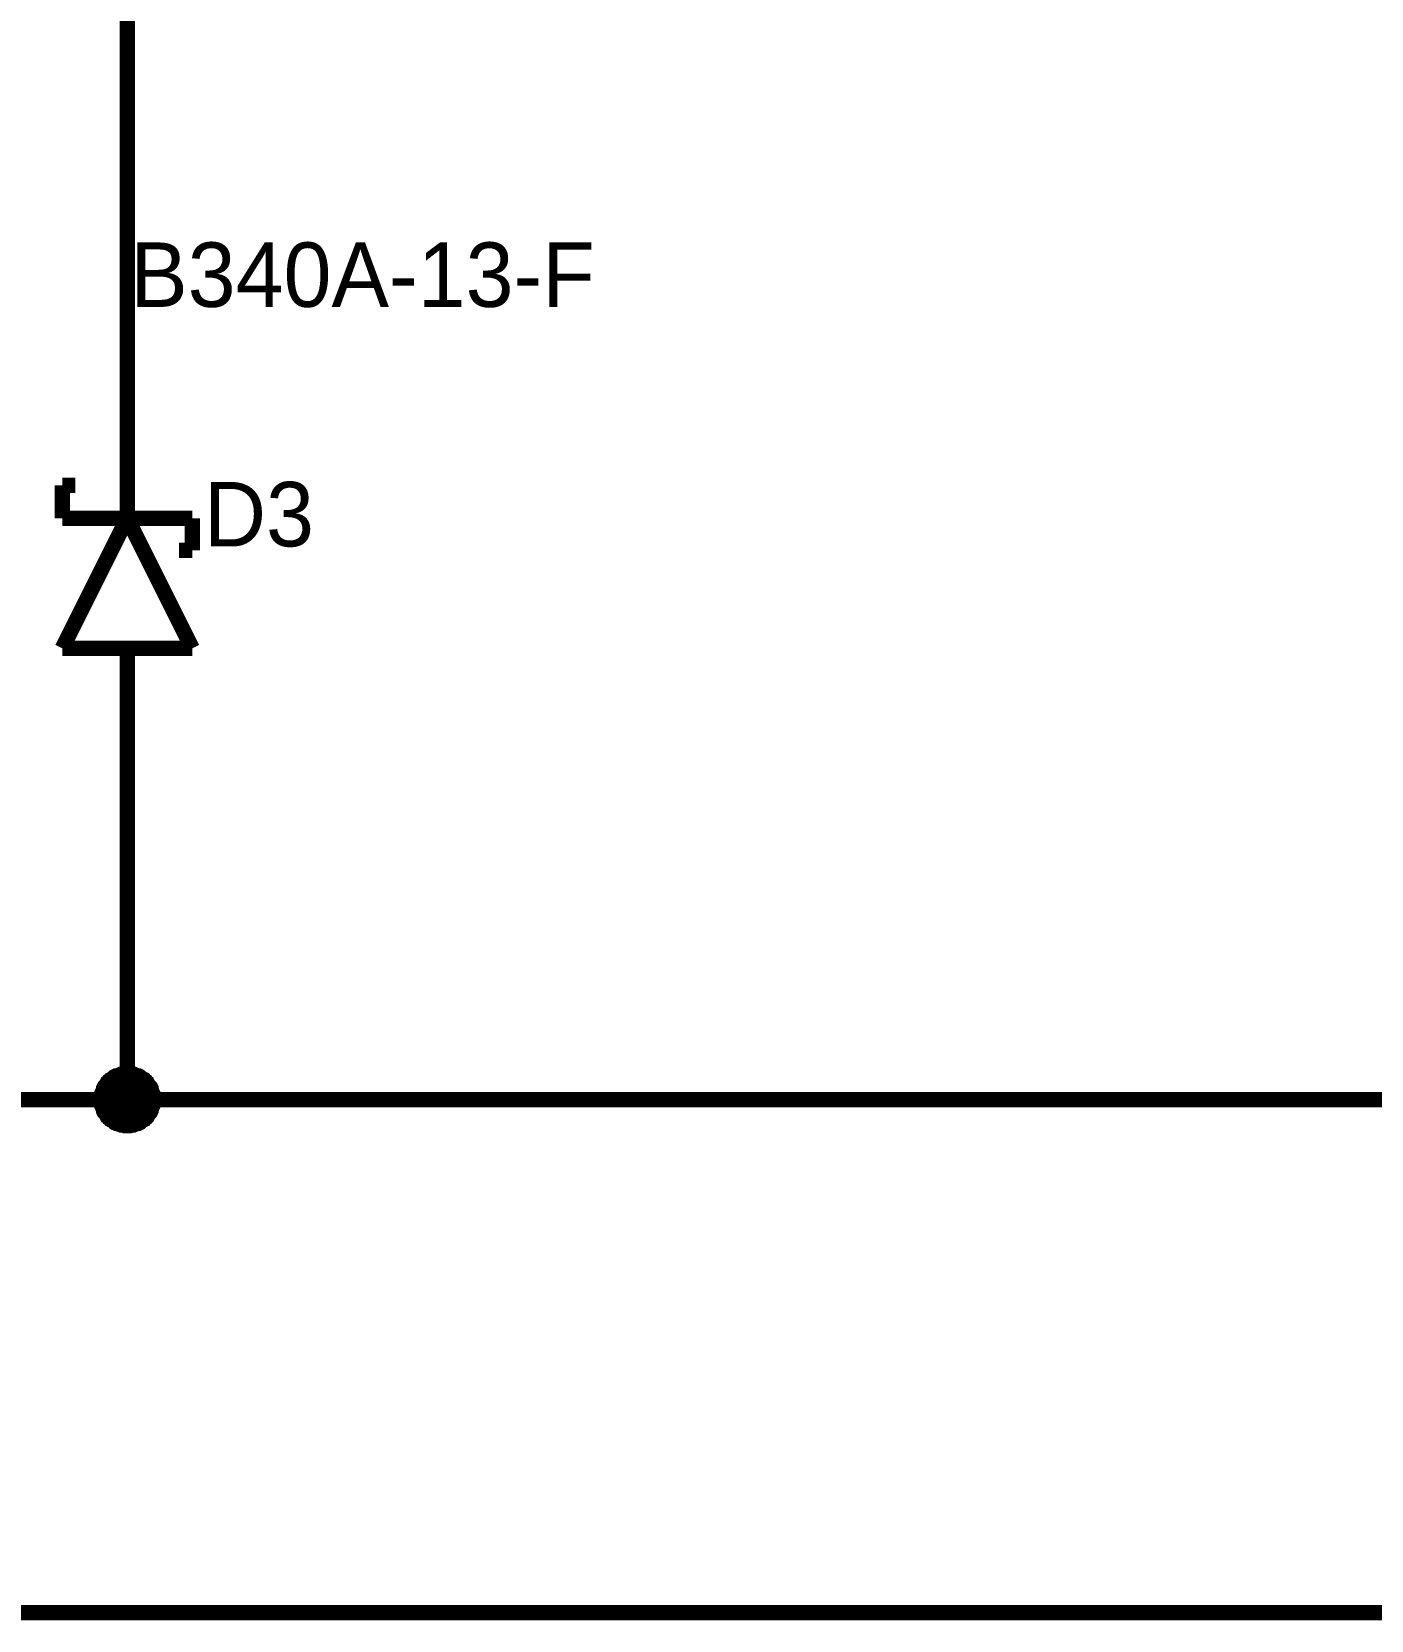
# Model space of a CAD drawing. Header units: millimetres. Extents: x 0 to 394, y 0 to 282.
# Drawn here: x 323.14 to 349.28, y 219.84 to 250.83 of the extents above; entities that cross this region are included whole.
import ezdxf

# ---------------------------------------------------------------- set-up
doc = ezdxf.new("R2010")
doc.units = ezdxf.units.MM
doc.layers.add('Sheet', color=255, linetype='Continuous')

msp = doc.modelspace()

# ---------------------------------------------------------------- linework, layer by layer
at = {"layer": 'Sheet'}
for points, const_width in [([(325.002, 245.159), (325.002, 260.152)], 0.3), ([(275.015, 249.999), (265.02, 249.999), (265.02, 219.99), (379.999, 219.99), (379.999, 244.99), (375.012, 244.99), (375.012, 240.139)], 0.3), ([(325.002, 242.609), (325.002, 245.159)], 0.3), ([(325.002, 242.609), (325.002, 241.34)], 0.3), ([(323.733, 241.981), (323.733, 241.34)], 0.3), ([(323.733, 241.981), (323.992, 241.981)], 0.3), ([(325.002, 241.34), (323.733, 238.802)], 0.3), ([(323.733, 241.34), (325.002, 241.34)], 0.3), ([(326.271, 238.802), (325.002, 241.34)], 0.3), ([(325.002, 241.34), (326.271, 241.34)], 0.3), ([(326.271, 241.34), (326.271, 240.711)], 0.3), ([(326.013, 240.711), (326.271, 240.711)], 0.3), ([(323.733, 238.802), (325.002, 238.802)], 0.3), ([(325.002, 238.802), (326.271, 238.802)], 0.3), ([(325.002, 237.533), (325.002, 238.802)], 0.3), ([(325.002, 237.533), (325.002, 234.995)], 0.3), ([(325.002, 229.997), (325.002, 234.995)], 0.3), ([(324.497, 229.997), (324.497, 230.02), (324.497, 230.053), (324.508, 230.076), (324.508, 230.098), (324.508, 230.121), (324.519, 230.143), (324.531, 230.177), (324.542, 230.199), (324.542, 230.222), (324.553, 230.244), (324.564, 230.255), (324.587, 230.278), (324.598, 230.3), (324.609, 230.323), (324.632, 230.334), (324.643, 230.357), (324.665, 230.368), (324.677, 230.39), (324.699, 230.401), (324.722, 230.413), (324.744, 230.435), (324.755, 230.446), (324.778, 230.458), (324.8, 230.458), (324.823, 230.469), (324.856, 230.48), (324.879, 230.491), (324.901, 230.491), (324.924, 230.491), (324.946, 230.503), (324.98, 230.503), (325.002, 230.503)], 0.3), ([(324.497, 229.997), (324.497, 230.02), (324.497, 230.053), (324.508, 230.076), (324.508, 230.098), (324.508, 230.121), (324.519, 230.143), (324.531, 230.177), (324.542, 230.199), (324.542, 230.222), (324.553, 230.244), (324.564, 230.255), (324.587, 230.278), (324.598, 230.3), (324.609, 230.323), (324.632, 230.334), (324.643, 230.357), (324.665, 230.368), (324.677, 230.39), (324.699, 230.401), (324.722, 230.413), (324.744, 230.435), (324.755, 230.446), (324.778, 230.458), (324.8, 230.458), (324.823, 230.469), (324.856, 230.48), (324.879, 230.491), (324.901, 230.491), (324.924, 230.491), (324.946, 230.503), (324.98, 230.503), (325.002, 230.503)], 0.3), ([(324.497, 229.997), (324.497, 230.02), (324.497, 230.053), (324.508, 230.076), (324.508, 230.098), (324.508, 230.121), (324.519, 230.143), (324.531, 230.177), (324.542, 230.199), (324.542, 230.222), (324.553, 230.244), (324.564, 230.255), (324.587, 230.278), (324.598, 230.3), (324.609, 230.323), (324.632, 230.334), (324.643, 230.357), (324.665, 230.368), (324.677, 230.39), (324.699, 230.401), (324.722, 230.413), (324.744, 230.435), (324.755, 230.446), (324.778, 230.458), (324.8, 230.458), (324.823, 230.469), (324.856, 230.48), (324.879, 230.491), (324.901, 230.491), (324.924, 230.491), (324.946, 230.503), (324.98, 230.503), (325.002, 230.503)], 0.3), ([(324.497, 229.997), (324.497, 230.02), (324.497, 230.053), (324.508, 230.076), (324.508, 230.098), (324.508, 230.121), (324.519, 230.143), (324.531, 230.177), (324.542, 230.199), (324.542, 230.222), (324.553, 230.244), (324.564, 230.255), (324.587, 230.278), (324.598, 230.3), (324.609, 230.323), (324.632, 230.334), (324.643, 230.357), (324.665, 230.368), (324.677, 230.39), (324.699, 230.401), (324.722, 230.413), (324.744, 230.435), (324.755, 230.446), (324.778, 230.458), (324.8, 230.458), (324.823, 230.469), (324.856, 230.48), (324.879, 230.491), (324.901, 230.491), (324.924, 230.491), (324.946, 230.503), (324.98, 230.503), (325.002, 230.503)], 0.3), ([(325.002, 230.503), (325.002, 230.503)], 0.3), ([(325.002, 230.503), (325.025, 230.503), (325.059, 230.503), (325.081, 230.491), (325.103, 230.491), (325.126, 230.491), (325.148, 230.48), (325.182, 230.469), (325.205, 230.458), (325.227, 230.458), (325.249, 230.446), (325.261, 230.435), (325.283, 230.413), (325.306, 230.401), (325.328, 230.39), (325.339, 230.368), (325.362, 230.357), (325.373, 230.334), (325.395, 230.323), (325.407, 230.3), (325.418, 230.278), (325.44, 230.255), (325.452, 230.244), (325.463, 230.222), (325.463, 230.199), (325.474, 230.177), (325.485, 230.143), (325.497, 230.121), (325.497, 230.098), (325.497, 230.076), (325.508, 230.053), (325.508, 230.02), (325.508, 229.997)], 0.3), ([(325.002, 230.503), (325.002, 230.503)], 0.3), ([(325.002, 230.503), (325.025, 230.503), (325.059, 230.503), (325.081, 230.491), (325.103, 230.491), (325.126, 230.491), (325.148, 230.48), (325.182, 230.469), (325.205, 230.458), (325.227, 230.458), (325.249, 230.446), (325.261, 230.435), (325.283, 230.413), (325.306, 230.401), (325.328, 230.39), (325.339, 230.368), (325.362, 230.357), (325.373, 230.334), (325.395, 230.323), (325.407, 230.3), (325.418, 230.278), (325.44, 230.255), (325.452, 230.244), (325.463, 230.222), (325.463, 230.199), (325.474, 230.177), (325.485, 230.143), (325.497, 230.121), (325.497, 230.098), (325.497, 230.076), (325.508, 230.053), (325.508, 230.02), (325.508, 229.997)], 0.3), ([(325.002, 230.503), (325.002, 230.503)], 0.3), ([(325.002, 230.503), (325.025, 230.503), (325.059, 230.503), (325.081, 230.491), (325.103, 230.491), (325.126, 230.491), (325.148, 230.48), (325.182, 230.469), (325.205, 230.458), (325.227, 230.458), (325.249, 230.446), (325.261, 230.435), (325.283, 230.413), (325.306, 230.401), (325.328, 230.39), (325.339, 230.368), (325.362, 230.357), (325.373, 230.334), (325.395, 230.323), (325.407, 230.3), (325.418, 230.278), (325.44, 230.255), (325.452, 230.244), (325.463, 230.222), (325.463, 230.199), (325.474, 230.177), (325.485, 230.143), (325.497, 230.121), (325.497, 230.098), (325.497, 230.076), (325.508, 230.053), (325.508, 230.02), (325.508, 229.997)], 0.3), ([(325.002, 230.503), (325.002, 230.503)], 0.3), ([(325.002, 230.503), (325.025, 230.503), (325.059, 230.503), (325.081, 230.491), (325.103, 230.491), (325.126, 230.491), (325.148, 230.48), (325.182, 230.469), (325.205, 230.458), (325.227, 230.458), (325.249, 230.446), (325.261, 230.435), (325.283, 230.413), (325.306, 230.401), (325.328, 230.39), (325.339, 230.368), (325.362, 230.357), (325.373, 230.334), (325.395, 230.323), (325.407, 230.3), (325.418, 230.278), (325.44, 230.255), (325.452, 230.244), (325.463, 230.222), (325.463, 230.199), (325.474, 230.177), (325.485, 230.143), (325.497, 230.121), (325.497, 230.098), (325.497, 230.076), (325.508, 230.053), (325.508, 230.02), (325.508, 229.997)], 0.3), ([(324.497, 229.997), (324.497, 230.02), (324.497, 230.053), (324.508, 230.076), (324.508, 230.098), (324.508, 230.121), (324.519, 230.143), (324.531, 230.177), (324.542, 230.199), (324.542, 230.222), (324.553, 230.244), (324.564, 230.255), (324.587, 230.278), (324.598, 230.3), (324.609, 230.323), (324.632, 230.334), (324.643, 230.357), (324.665, 230.368), (324.677, 230.39), (324.699, 230.401), (324.722, 230.413), (324.744, 230.435), (324.755, 230.446), (324.778, 230.458), (324.8, 230.458), (324.823, 230.469), (324.856, 230.48), (324.879, 230.491), (324.901, 230.491), (324.924, 230.491), (324.946, 230.503), (324.98, 230.503), (325.002, 230.503)], 0.0991), ([(324.497, 229.997), (324.497, 230.02), (324.497, 230.053), (324.508, 230.076), (324.508, 230.098), (324.508, 230.121), (324.519, 230.143), (324.531, 230.177), (324.542, 230.199), (324.542, 230.222), (324.553, 230.244), (324.564, 230.255), (324.587, 230.278), (324.598, 230.3), (324.609, 230.323), (324.632, 230.334), (324.643, 230.357), (324.665, 230.368), (324.677, 230.39), (324.699, 230.401), (324.722, 230.413), (324.744, 230.435), (324.755, 230.446), (324.778, 230.458), (324.8, 230.458), (324.823, 230.469), (324.856, 230.48), (324.879, 230.491), (324.901, 230.491), (324.924, 230.491), (324.946, 230.503), (324.98, 230.503), (325.002, 230.503)], 0.0991), ([(324.497, 229.997), (324.497, 230.02), (324.497, 230.053), (324.508, 230.076), (324.508, 230.098), (324.508, 230.121), (324.519, 230.143), (324.531, 230.177), (324.542, 230.199), (324.542, 230.222), (324.553, 230.244), (324.564, 230.255), (324.587, 230.278), (324.598, 230.3), (324.609, 230.323), (324.632, 230.334), (324.643, 230.357), (324.665, 230.368), (324.677, 230.39), (324.699, 230.401), (324.722, 230.413), (324.744, 230.435), (324.755, 230.446), (324.778, 230.458), (324.8, 230.458), (324.823, 230.469), (324.856, 230.48), (324.879, 230.491), (324.901, 230.491), (324.924, 230.491), (324.946, 230.503), (324.98, 230.503), (325.002, 230.503)], 0.0991), ([(324.497, 229.997), (324.497, 230.02), (324.497, 230.053), (324.508, 230.076), (324.508, 230.098), (324.508, 230.121), (324.519, 230.143), (324.531, 230.177), (324.542, 230.199), (324.542, 230.222), (324.553, 230.244), (324.564, 230.255), (324.587, 230.278), (324.598, 230.3), (324.609, 230.323), (324.632, 230.334), (324.643, 230.357), (324.665, 230.368), (324.677, 230.39), (324.699, 230.401), (324.722, 230.413), (324.744, 230.435), (324.755, 230.446), (324.778, 230.458), (324.8, 230.458), (324.823, 230.469), (324.856, 230.48), (324.879, 230.491), (324.901, 230.491), (324.924, 230.491), (324.946, 230.503), (324.98, 230.503), (325.002, 230.503)], 0.0991), ([(325.002, 230.503), (325.002, 230.503)], 0.0991), ([(325.002, 230.503), (325.025, 230.503), (325.059, 230.503), (325.081, 230.491), (325.103, 230.491), (325.126, 230.491), (325.148, 230.48), (325.182, 230.469), (325.205, 230.458), (325.227, 230.458), (325.249, 230.446), (325.261, 230.435), (325.283, 230.413), (325.306, 230.401), (325.328, 230.39), (325.339, 230.368), (325.362, 230.357), (325.373, 230.334), (325.395, 230.323), (325.407, 230.3), (325.418, 230.278), (325.44, 230.255), (325.452, 230.244), (325.463, 230.222), (325.463, 230.199), (325.474, 230.177), (325.485, 230.143), (325.497, 230.121), (325.497, 230.098), (325.497, 230.076), (325.508, 230.053), (325.508, 230.02), (325.508, 229.997)], 0.0991), ([(325.002, 230.503), (325.002, 230.503)], 0.0991), ([(325.002, 230.503), (325.025, 230.503), (325.059, 230.503), (325.081, 230.491), (325.103, 230.491), (325.126, 230.491), (325.148, 230.48), (325.182, 230.469), (325.205, 230.458), (325.227, 230.458), (325.249, 230.446), (325.261, 230.435), (325.283, 230.413), (325.306, 230.401), (325.328, 230.39), (325.339, 230.368), (325.362, 230.357), (325.373, 230.334), (325.395, 230.323), (325.407, 230.3), (325.418, 230.278), (325.44, 230.255), (325.452, 230.244), (325.463, 230.222), (325.463, 230.199), (325.474, 230.177), (325.485, 230.143), (325.497, 230.121), (325.497, 230.098), (325.497, 230.076), (325.508, 230.053), (325.508, 230.02), (325.508, 229.997)], 0.0991), ([(325.002, 230.503), (325.002, 230.503)], 0.0991), ([(325.002, 230.503), (325.025, 230.503), (325.059, 230.503), (325.081, 230.491), (325.103, 230.491), (325.126, 230.491), (325.148, 230.48), (325.182, 230.469), (325.205, 230.458), (325.227, 230.458), (325.249, 230.446), (325.261, 230.435), (325.283, 230.413), (325.306, 230.401), (325.328, 230.39), (325.339, 230.368), (325.362, 230.357), (325.373, 230.334), (325.395, 230.323), (325.407, 230.3), (325.418, 230.278), (325.44, 230.255), (325.452, 230.244), (325.463, 230.222), (325.463, 230.199), (325.474, 230.177), (325.485, 230.143), (325.497, 230.121), (325.497, 230.098), (325.497, 230.076), (325.508, 230.053), (325.508, 230.02), (325.508, 229.997)], 0.0991), ([(325.002, 230.503), (325.002, 230.503)], 0.0991), ([(325.002, 230.503), (325.025, 230.503), (325.059, 230.503), (325.081, 230.491), (325.103, 230.491), (325.126, 230.491), (325.148, 230.48), (325.182, 230.469), (325.205, 230.458), (325.227, 230.458), (325.249, 230.446), (325.261, 230.435), (325.283, 230.413), (325.306, 230.401), (325.328, 230.39), (325.339, 230.368), (325.362, 230.357), (325.373, 230.334), (325.395, 230.323), (325.407, 230.3), (325.418, 230.278), (325.44, 230.255), (325.452, 230.244), (325.463, 230.222), (325.463, 230.199), (325.474, 230.177), (325.485, 230.143), (325.497, 230.121), (325.497, 230.098), (325.497, 230.076), (325.508, 230.053), (325.508, 230.02), (325.508, 229.997)], 0.0991), ([(309.998, 229.997), (325.002, 229.997), (354.999, 229.997)], 0.3), ([(325.002, 229.492), (324.98, 229.492), (324.946, 229.492), (324.924, 229.503), (324.901, 229.503), (324.879, 229.503), (324.856, 229.514), (324.823, 229.525), (324.8, 229.537), (324.778, 229.537), (324.755, 229.548), (324.744, 229.559), (324.722, 229.582), (324.699, 229.593), (324.677, 229.604), (324.665, 229.627), (324.643, 229.638), (324.632, 229.66), (324.609, 229.671), (324.598, 229.694), (324.587, 229.716), (324.564, 229.739), (324.553, 229.75), (324.542, 229.773), (324.542, 229.795), (324.531, 229.817), (324.519, 229.851), (324.508, 229.874), (324.508, 229.896), (324.508, 229.919), (324.497, 229.941), (324.497, 229.975), (324.497, 229.997)], 0.3), ([(324.497, 229.997), (324.497, 229.997)], 0.3), ([(325.002, 229.492), (324.98, 229.492), (324.946, 229.492), (324.924, 229.503), (324.901, 229.503), (324.879, 229.503), (324.856, 229.514), (324.823, 229.525), (324.8, 229.537), (324.778, 229.537), (324.755, 229.548), (324.744, 229.559), (324.722, 229.582), (324.699, 229.593), (324.677, 229.604), (324.665, 229.627), (324.643, 229.638), (324.632, 229.66), (324.609, 229.671), (324.598, 229.694), (324.587, 229.716), (324.564, 229.739), (324.553, 229.75), (324.542, 229.773), (324.542, 229.795), (324.531, 229.817), (324.519, 229.851), (324.508, 229.874), (324.508, 229.896), (324.508, 229.919), (324.497, 229.941), (324.497, 229.975), (324.497, 229.997)], 0.3), ([(324.497, 229.997), (324.497, 229.997)], 0.3), ([(325.002, 229.492), (324.98, 229.492), (324.946, 229.492), (324.924, 229.503), (324.901, 229.503), (324.879, 229.503), (324.856, 229.514), (324.823, 229.525), (324.8, 229.537), (324.778, 229.537), (324.755, 229.548), (324.744, 229.559), (324.722, 229.582), (324.699, 229.593), (324.677, 229.604), (324.665, 229.627), (324.643, 229.638), (324.632, 229.66), (324.609, 229.671), (324.598, 229.694), (324.587, 229.716), (324.564, 229.739), (324.553, 229.75), (324.542, 229.773), (324.542, 229.795), (324.531, 229.817), (324.519, 229.851), (324.508, 229.874), (324.508, 229.896), (324.508, 229.919), (324.497, 229.941), (324.497, 229.975), (324.497, 229.997)], 0.3), ([(324.497, 229.997), (324.497, 229.997)], 0.3), ([(325.002, 229.492), (324.98, 229.492), (324.946, 229.492), (324.924, 229.503), (324.901, 229.503), (324.879, 229.503), (324.856, 229.514), (324.823, 229.525), (324.8, 229.537), (324.778, 229.537), (324.755, 229.548), (324.744, 229.559), (324.722, 229.582), (324.699, 229.593), (324.677, 229.604), (324.665, 229.627), (324.643, 229.638), (324.632, 229.66), (324.609, 229.671), (324.598, 229.694), (324.587, 229.716), (324.564, 229.739), (324.553, 229.75), (324.542, 229.773), (324.542, 229.795), (324.531, 229.817), (324.519, 229.851), (324.508, 229.874), (324.508, 229.896), (324.508, 229.919), (324.497, 229.941), (324.497, 229.975), (324.497, 229.997)], 0.3), ([(324.497, 229.997), (324.497, 229.997)], 0.3), ([(325.002, 229.492), (324.98, 229.492), (324.946, 229.492), (324.924, 229.503), (324.901, 229.503), (324.879, 229.503), (324.856, 229.514), (324.823, 229.525), (324.8, 229.537), (324.778, 229.537), (324.755, 229.548), (324.744, 229.559), (324.722, 229.582), (324.699, 229.593), (324.677, 229.604), (324.665, 229.627), (324.643, 229.638), (324.632, 229.66), (324.609, 229.671), (324.598, 229.694), (324.587, 229.716), (324.564, 229.739), (324.553, 229.75), (324.542, 229.773), (324.542, 229.795), (324.531, 229.817), (324.519, 229.851), (324.508, 229.874), (324.508, 229.896), (324.508, 229.919), (324.497, 229.941), (324.497, 229.975), (324.497, 229.997)], 0.0991), ([(324.497, 229.997), (324.497, 229.997)], 0.0991), ([(325.002, 229.492), (324.98, 229.492), (324.946, 229.492), (324.924, 229.503), (324.901, 229.503), (324.879, 229.503), (324.856, 229.514), (324.823, 229.525), (324.8, 229.537), (324.778, 229.537), (324.755, 229.548), (324.744, 229.559), (324.722, 229.582), (324.699, 229.593), (324.677, 229.604), (324.665, 229.627), (324.643, 229.638), (324.632, 229.66), (324.609, 229.671), (324.598, 229.694), (324.587, 229.716), (324.564, 229.739), (324.553, 229.75), (324.542, 229.773), (324.542, 229.795), (324.531, 229.817), (324.519, 229.851), (324.508, 229.874), (324.508, 229.896), (324.508, 229.919), (324.497, 229.941), (324.497, 229.975), (324.497, 229.997)], 0.0991), ([(324.497, 229.997), (324.497, 229.997)], 0.0991), ([(325.002, 229.492), (324.98, 229.492), (324.946, 229.492), (324.924, 229.503), (324.901, 229.503), (324.879, 229.503), (324.856, 229.514), (324.823, 229.525), (324.8, 229.537), (324.778, 229.537), (324.755, 229.548), (324.744, 229.559), (324.722, 229.582), (324.699, 229.593), (324.677, 229.604), (324.665, 229.627), (324.643, 229.638), (324.632, 229.66), (324.609, 229.671), (324.598, 229.694), (324.587, 229.716), (324.564, 229.739), (324.553, 229.75), (324.542, 229.773), (324.542, 229.795), (324.531, 229.817), (324.519, 229.851), (324.508, 229.874), (324.508, 229.896), (324.508, 229.919), (324.497, 229.941), (324.497, 229.975), (324.497, 229.997)], 0.0991), ([(324.497, 229.997), (324.497, 229.997)], 0.0991), ([(325.002, 229.492), (324.98, 229.492), (324.946, 229.492), (324.924, 229.503), (324.901, 229.503), (324.879, 229.503), (324.856, 229.514), (324.823, 229.525), (324.8, 229.537), (324.778, 229.537), (324.755, 229.548), (324.744, 229.559), (324.722, 229.582), (324.699, 229.593), (324.677, 229.604), (324.665, 229.627), (324.643, 229.638), (324.632, 229.66), (324.609, 229.671), (324.598, 229.694), (324.587, 229.716), (324.564, 229.739), (324.553, 229.75), (324.542, 229.773), (324.542, 229.795), (324.531, 229.817), (324.519, 229.851), (324.508, 229.874), (324.508, 229.896), (324.508, 229.919), (324.497, 229.941), (324.497, 229.975), (324.497, 229.997)], 0.0991), ([(324.497, 229.997), (324.497, 229.997)], 0.0991), ([(325.508, 229.997), (325.508, 229.975), (325.508, 229.941), (325.497, 229.919), (325.497, 229.896), (325.497, 229.874), (325.485, 229.851), (325.474, 229.817), (325.463, 229.795), (325.463, 229.773), (325.452, 229.75), (325.44, 229.739), (325.418, 229.716), (325.407, 229.694), (325.395, 229.671), (325.373, 229.66), (325.362, 229.638), (325.339, 229.627), (325.328, 229.604), (325.306, 229.593), (325.283, 229.582), (325.261, 229.559), (325.249, 229.548), (325.227, 229.537), (325.205, 229.537), (325.182, 229.525), (325.148, 229.514), (325.126, 229.503), (325.103, 229.503), (325.081, 229.503), (325.059, 229.492), (325.025, 229.492), (325.002, 229.492)], 0.3), ([(325.508, 229.997), (325.508, 229.975), (325.508, 229.941), (325.497, 229.919), (325.497, 229.896), (325.497, 229.874), (325.485, 229.851), (325.474, 229.817), (325.463, 229.795), (325.463, 229.773), (325.452, 229.75), (325.44, 229.739), (325.418, 229.716), (325.407, 229.694), (325.395, 229.671), (325.373, 229.66), (325.362, 229.638), (325.339, 229.627), (325.328, 229.604), (325.306, 229.593), (325.283, 229.582), (325.261, 229.559), (325.249, 229.548), (325.227, 229.537), (325.205, 229.537), (325.182, 229.525), (325.148, 229.514), (325.126, 229.503), (325.103, 229.503), (325.081, 229.503), (325.059, 229.492), (325.025, 229.492), (325.002, 229.492)], 0.3), ([(325.508, 229.997), (325.508, 229.975), (325.508, 229.941), (325.497, 229.919), (325.497, 229.896), (325.497, 229.874), (325.485, 229.851), (325.474, 229.817), (325.463, 229.795), (325.463, 229.773), (325.452, 229.75), (325.44, 229.739), (325.418, 229.716), (325.407, 229.694), (325.395, 229.671), (325.373, 229.66), (325.362, 229.638), (325.339, 229.627), (325.328, 229.604), (325.306, 229.593), (325.283, 229.582), (325.261, 229.559), (325.249, 229.548), (325.227, 229.537), (325.205, 229.537), (325.182, 229.525), (325.148, 229.514), (325.126, 229.503), (325.103, 229.503), (325.081, 229.503), (325.059, 229.492), (325.025, 229.492), (325.002, 229.492)], 0.3), ([(325.508, 229.997), (325.508, 229.975), (325.508, 229.941), (325.497, 229.919), (325.497, 229.896), (325.497, 229.874), (325.485, 229.851), (325.474, 229.817), (325.463, 229.795), (325.463, 229.773), (325.452, 229.75), (325.44, 229.739), (325.418, 229.716), (325.407, 229.694), (325.395, 229.671), (325.373, 229.66), (325.362, 229.638), (325.339, 229.627), (325.328, 229.604), (325.306, 229.593), (325.283, 229.582), (325.261, 229.559), (325.249, 229.548), (325.227, 229.537), (325.205, 229.537), (325.182, 229.525), (325.148, 229.514), (325.126, 229.503), (325.103, 229.503), (325.081, 229.503), (325.059, 229.492), (325.025, 229.492), (325.002, 229.492)], 0.3), ([(325.508, 229.997), (325.508, 229.975), (325.508, 229.941), (325.497, 229.919), (325.497, 229.896), (325.497, 229.874), (325.485, 229.851), (325.474, 229.817), (325.463, 229.795), (325.463, 229.773), (325.452, 229.75), (325.44, 229.739), (325.418, 229.716), (325.407, 229.694), (325.395, 229.671), (325.373, 229.66), (325.362, 229.638), (325.339, 229.627), (325.328, 229.604), (325.306, 229.593), (325.283, 229.582), (325.261, 229.559), (325.249, 229.548), (325.227, 229.537), (325.205, 229.537), (325.182, 229.525), (325.148, 229.514), (325.126, 229.503), (325.103, 229.503), (325.081, 229.503), (325.059, 229.492), (325.025, 229.492), (325.002, 229.492)], 0.0991), ([(325.508, 229.997), (325.508, 229.975), (325.508, 229.941), (325.497, 229.919), (325.497, 229.896), (325.497, 229.874), (325.485, 229.851), (325.474, 229.817), (325.463, 229.795), (325.463, 229.773), (325.452, 229.75), (325.44, 229.739), (325.418, 229.716), (325.407, 229.694), (325.395, 229.671), (325.373, 229.66), (325.362, 229.638), (325.339, 229.627), (325.328, 229.604), (325.306, 229.593), (325.283, 229.582), (325.261, 229.559), (325.249, 229.548), (325.227, 229.537), (325.205, 229.537), (325.182, 229.525), (325.148, 229.514), (325.126, 229.503), (325.103, 229.503), (325.081, 229.503), (325.059, 229.492), (325.025, 229.492), (325.002, 229.492)], 0.0991), ([(325.508, 229.997), (325.508, 229.975), (325.508, 229.941), (325.497, 229.919), (325.497, 229.896), (325.497, 229.874), (325.485, 229.851), (325.474, 229.817), (325.463, 229.795), (325.463, 229.773), (325.452, 229.75), (325.44, 229.739), (325.418, 229.716), (325.407, 229.694), (325.395, 229.671), (325.373, 229.66), (325.362, 229.638), (325.339, 229.627), (325.328, 229.604), (325.306, 229.593), (325.283, 229.582), (325.261, 229.559), (325.249, 229.548), (325.227, 229.537), (325.205, 229.537), (325.182, 229.525), (325.148, 229.514), (325.126, 229.503), (325.103, 229.503), (325.081, 229.503), (325.059, 229.492), (325.025, 229.492), (325.002, 229.492)], 0.0991), ([(325.508, 229.997), (325.508, 229.975), (325.508, 229.941), (325.497, 229.919), (325.497, 229.896), (325.497, 229.874), (325.485, 229.851), (325.474, 229.817), (325.463, 229.795), (325.463, 229.773), (325.452, 229.75), (325.44, 229.739), (325.418, 229.716), (325.407, 229.694), (325.395, 229.671), (325.373, 229.66), (325.362, 229.638), (325.339, 229.627), (325.328, 229.604), (325.306, 229.593), (325.283, 229.582), (325.261, 229.559), (325.249, 229.548), (325.227, 229.537), (325.205, 229.537), (325.182, 229.525), (325.148, 229.514), (325.126, 229.503), (325.103, 229.503), (325.081, 229.503), (325.059, 229.492), (325.025, 229.492), (325.002, 229.492)], 0.0991), ([(325.508, 229.997), (325.508, 229.997), (325.508, 229.997), (325.508, 229.997), (325.508, 229.997), (325.508, 229.997), (325.508, 229.997), (325.508, 229.997), (325.508, 229.997), (325.508, 229.997), (325.508, 229.997), (325.508, 229.997), (325.508, 229.997), (325.508, 229.997), (325.508, 229.997), (325.508, 229.997), (325.508, 229.997), (325.508, 229.997), (325.508, 229.997), (325.508, 229.997), (325.508, 229.997), (325.508, 229.997), (325.508, 229.997), (325.508, 229.997), (325.508, 229.997), (325.508, 229.997), (325.508, 229.997), (325.508, 229.997), (325.508, 229.997), (325.508, 229.997), (325.508, 229.997), (325.508, 229.997), (325.508, 229.997)], 0.3), ([(325.508, 229.997), (325.508, 229.997)], 0.3), ([(325.508, 229.997), (325.508, 229.997), (325.508, 229.997), (325.508, 229.997), (325.508, 229.997), (325.508, 229.997), (325.508, 229.997), (325.508, 229.997), (325.508, 229.997), (325.508, 229.997), (325.508, 229.997), (325.508, 229.997), (325.508, 229.997), (325.508, 229.997), (325.508, 229.997), (325.508, 229.997), (325.508, 229.997), (325.508, 229.997), (325.508, 229.997), (325.508, 229.997), (325.508, 229.997), (325.508, 229.997), (325.508, 229.997), (325.508, 229.997), (325.508, 229.997), (325.508, 229.997), (325.508, 229.997), (325.508, 229.997), (325.508, 229.997), (325.508, 229.997), (325.508, 229.997), (325.508, 229.997), (325.508, 229.997)], 0.3), ([(325.508, 229.997), (325.508, 229.997)], 0.3), ([(325.508, 229.997), (325.508, 229.997), (325.508, 229.997), (325.508, 229.997), (325.508, 229.997), (325.508, 229.997), (325.508, 229.997), (325.508, 229.997), (325.508, 229.997), (325.508, 229.997), (325.508, 229.997), (325.508, 229.997), (325.508, 229.997), (325.508, 229.997), (325.508, 229.997), (325.508, 229.997), (325.508, 229.997), (325.508, 229.997), (325.508, 229.997), (325.508, 229.997), (325.508, 229.997), (325.508, 229.997), (325.508, 229.997), (325.508, 229.997), (325.508, 229.997), (325.508, 229.997), (325.508, 229.997), (325.508, 229.997), (325.508, 229.997), (325.508, 229.997), (325.508, 229.997), (325.508, 229.997), (325.508, 229.997)], 0.3), ([(325.508, 229.997), (325.508, 229.997)], 0.3), ([(325.508, 229.997), (325.508, 229.997), (325.508, 229.997), (325.508, 229.997), (325.508, 229.997), (325.508, 229.997), (325.508, 229.997), (325.508, 229.997), (325.508, 229.997), (325.508, 229.997), (325.508, 229.997), (325.508, 229.997), (325.508, 229.997), (325.508, 229.997), (325.508, 229.997), (325.508, 229.997), (325.508, 229.997), (325.508, 229.997), (325.508, 229.997), (325.508, 229.997), (325.508, 229.997), (325.508, 229.997), (325.508, 229.997), (325.508, 229.997), (325.508, 229.997), (325.508, 229.997), (325.508, 229.997), (325.508, 229.997), (325.508, 229.997), (325.508, 229.997), (325.508, 229.997), (325.508, 229.997), (325.508, 229.997)], 0.3), ([(325.508, 229.997), (325.508, 229.997)], 0.3), ([(325.508, 229.997), (325.508, 229.997), (325.508, 229.997), (325.508, 229.997), (325.508, 229.997), (325.508, 229.997), (325.508, 229.997), (325.508, 229.997), (325.508, 229.997), (325.508, 229.997), (325.508, 229.997), (325.508, 229.997), (325.508, 229.997), (325.508, 229.997), (325.508, 229.997), (325.508, 229.997), (325.508, 229.997), (325.508, 229.997), (325.508, 229.997), (325.508, 229.997), (325.508, 229.997), (325.508, 229.997), (325.508, 229.997), (325.508, 229.997), (325.508, 229.997), (325.508, 229.997), (325.508, 229.997), (325.508, 229.997), (325.508, 229.997), (325.508, 229.997), (325.508, 229.997), (325.508, 229.997), (325.508, 229.997)], 0.0991), ([(325.508, 229.997), (325.508, 229.997)], 0.0991), ([(325.508, 229.997), (325.508, 229.997), (325.508, 229.997), (325.508, 229.997), (325.508, 229.997), (325.508, 229.997), (325.508, 229.997), (325.508, 229.997), (325.508, 229.997), (325.508, 229.997), (325.508, 229.997), (325.508, 229.997), (325.508, 229.997), (325.508, 229.997), (325.508, 229.997), (325.508, 229.997), (325.508, 229.997), (325.508, 229.997), (325.508, 229.997), (325.508, 229.997), (325.508, 229.997), (325.508, 229.997), (325.508, 229.997), (325.508, 229.997), (325.508, 229.997), (325.508, 229.997), (325.508, 229.997), (325.508, 229.997), (325.508, 229.997), (325.508, 229.997), (325.508, 229.997), (325.508, 229.997), (325.508, 229.997)], 0.0991), ([(325.508, 229.997), (325.508, 229.997)], 0.0991), ([(325.508, 229.997), (325.508, 229.997), (325.508, 229.997), (325.508, 229.997), (325.508, 229.997), (325.508, 229.997), (325.508, 229.997), (325.508, 229.997), (325.508, 229.997), (325.508, 229.997), (325.508, 229.997), (325.508, 229.997), (325.508, 229.997), (325.508, 229.997), (325.508, 229.997), (325.508, 229.997), (325.508, 229.997), (325.508, 229.997), (325.508, 229.997), (325.508, 229.997), (325.508, 229.997), (325.508, 229.997), (325.508, 229.997), (325.508, 229.997), (325.508, 229.997), (325.508, 229.997), (325.508, 229.997), (325.508, 229.997), (325.508, 229.997), (325.508, 229.997), (325.508, 229.997), (325.508, 229.997), (325.508, 229.997)], 0.0991), ([(325.508, 229.997), (325.508, 229.997)], 0.0991), ([(325.508, 229.997), (325.508, 229.997), (325.508, 229.997), (325.508, 229.997), (325.508, 229.997), (325.508, 229.997), (325.508, 229.997), (325.508, 229.997), (325.508, 229.997), (325.508, 229.997), (325.508, 229.997), (325.508, 229.997), (325.508, 229.997), (325.508, 229.997), (325.508, 229.997), (325.508, 229.997), (325.508, 229.997), (325.508, 229.997), (325.508, 229.997), (325.508, 229.997), (325.508, 229.997), (325.508, 229.997), (325.508, 229.997), (325.508, 229.997), (325.508, 229.997), (325.508, 229.997), (325.508, 229.997), (325.508, 229.997), (325.508, 229.997), (325.508, 229.997), (325.508, 229.997), (325.508, 229.997), (325.508, 229.997)], 0.0991), ([(325.508, 229.997), (325.508, 229.997)], 0.0991)]:
    msp.add_lwpolyline(points, dxfattribs=dict(at, const_width=const_width))
at = {"layer": 'Sheet', "const_width": 0.508}
msp.add_lwpolyline([(324.746, 230, 1), (325.254, 230, 1)], format="xyb", close=True, dxfattribs=at)

# ---------------------------------------------------------------- texts
at = {"layer": 'Sheet'}
for s, p in [('B340A-13-F', (325.059, 245.462)), ('D3', (326.496, 240.79))]:
    msp.add_text(s, height=1.2579, dxfattribs=at).set_placement(p)

doc.saveas('drawing.dxf')
